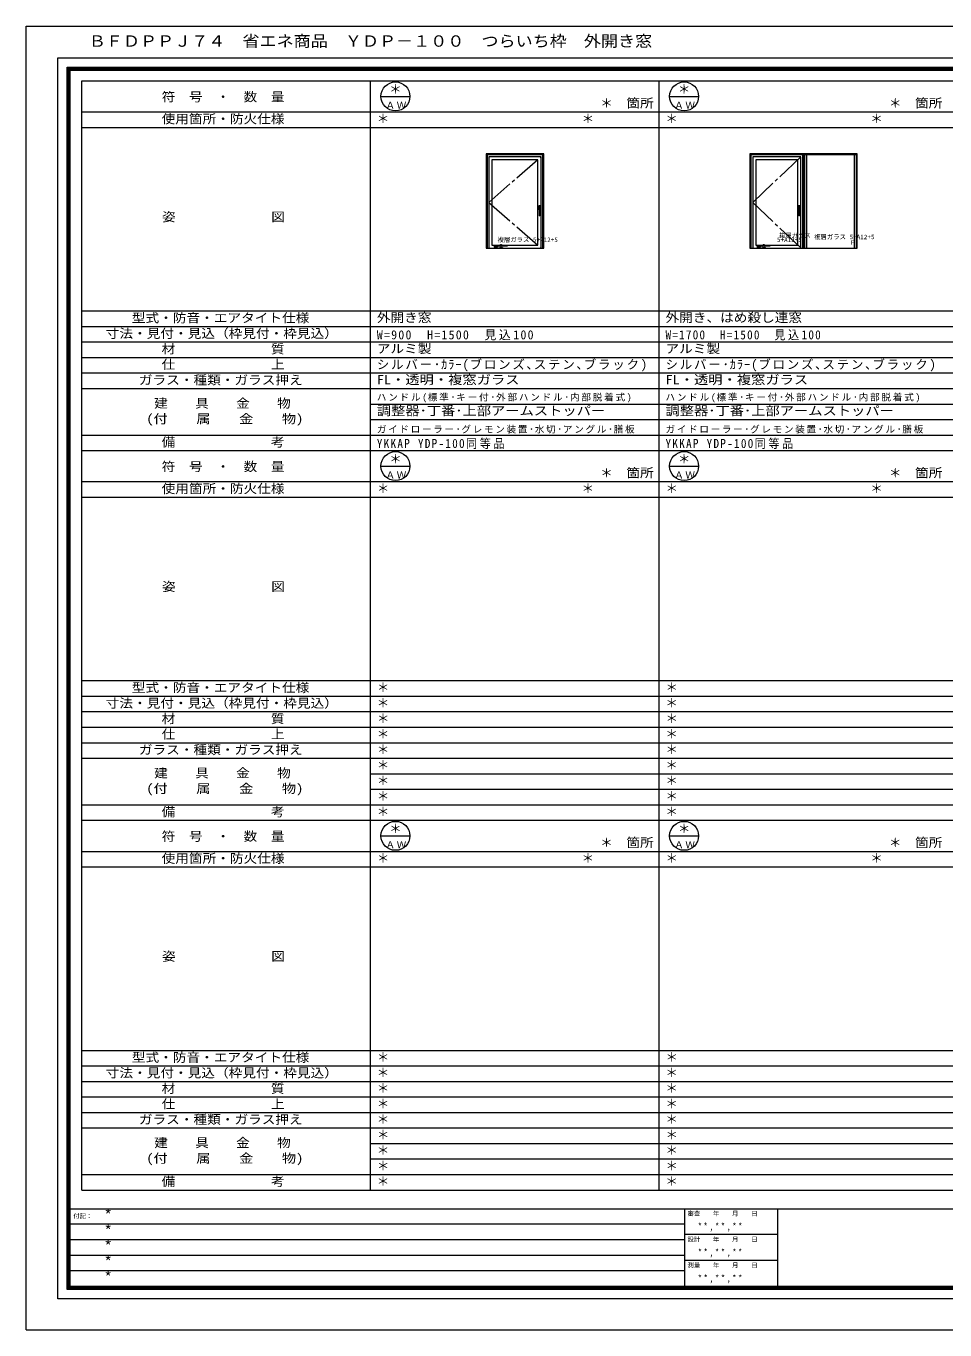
# Model space of a CAD drawing. Units: millimetres, scale not verified. Extents: x -14850 to 14850, y -10500 to 10500.
# Drawn here: x -14850 to -49, y -10500 to 10500 of the extents above; entities that cross this region are included whole.
import ezdxf
from ezdxf.enums import TextEntityAlignment as Align

# ---------------------------------------------------------------- set-up
doc = ezdxf.new("R2010")
doc.units = ezdxf.units.MM
doc.header["$LTSCALE"] = 50
doc.linetypes.add('CHAIN2', pattern=[12, 9, -1, 1, -1])
doc.layers.add('0-0_0', color=7, linetype='Continuous')
for name, color, linetype, lineweight in [('0-1_USER1', 7, 'Continuous', 9), ('0-2_YKK_ZWAK', 4, 'Continuous', 9), ('0-3_YKK_11', 3, 'Continuous', 9)]:
    doc.layers.add(name, color=color, linetype=linetype, lineweight=lineweight)
doc.styles.add('ＭＳ ゴシック', font='')
doc.styles.get('ＭＳ ゴシック').set_extended_font_data('MS Gothic')

msp = doc.modelspace()

# ---------------------------------------------------------------- linework, layer by layer
at = {"layer": '0-1_USER1'}
for p, q in [((-14850, 10500), (14850, 10500)), ((-14850, -10500), (-14850, 10500)), ((-14340.23, 9987.41), (14340.79, 9987.41)), ((-14340.23, -9999.25), (-14340.23, 9987.41)), ((-14190.23, 9837.97), (14190.23, 9837.97)), ((-14190.23, -9849.81), (-14190.23, 9837.97)), ((-14177.82, 9825.57), (14177.82, 9825.57)), ((-14177.82, -9837.41), (-14177.82, 9825.57)), ((-14164.85, 9812.59), (14165.42, 9812.59)), ((-14164.85, -9825), (-14164.85, 9812.59)), ((-14152.44, 9799.62), (14152.45, 9799.62)), ((-14152.44, -9812.03), (-14152.44, 9799.62)), ((-14140.04, 9787.22), (14140.04, 9787.22)), ((-14140.04, -9799.06), (-14140.04, 9787.22)), ((-13949.96, 9617.94), (13950.04, 9617.94)), ((-13949.96, -8247.06), (-13949.96, 9617.94)), ((-9299.96, -8247.06), (-9299.96, 9617.94)), ((-4649.96, -8247.06), (-4649.96, 9617.94)), ((-9133.29, 9367.94), (-8666.63, 9367.94)), ((-4483.29, 9367.94), (-4016.63, 9367.94)), ((-13949.96, 9117.94), (13950.04, 9117.94)), ((-13949.96, 8867.94), (13950.04, 8867.94)), ((-13949.96, 5912.94), (13950.04, 5912.94)), ((-13949.96, 5662.94), (13950.04, 5662.94)), ((-13949.96, 5412.94), (13950.04, 5412.94)), ((-13949.96, 5162.94), (13950.04, 5162.94)), ((-13949.96, 4912.94), (13950.04, 4912.94)), ((-13949.96, 4662.94), (13950.04, 4662.94)), ((-9299.96, 4412.94), (13950.04, 4412.94)), ((-9299.96, 4162.94), (13950.04, 4162.94)), ((-13949.96, 3912.94), (13950.04, 3912.94)), ((-13949.96, 3662.94), (13950.04, 3662.94)), ((-9133.29, 3412.94), (-8666.63, 3412.94)), ((-4483.29, 3412.94), (-4016.63, 3412.94)), ((-13949.96, 3162.94), (13950.04, 3162.94)), ((-13949.96, 2912.94), (13950.04, 2912.94)), ((-13949.96, -42.06), (13950.04, -42.06)), ((-13949.96, -292.06), (13950.04, -292.06)), ((-13949.96, -542.06), (13950.04, -542.06)), ((-13949.96, -792.06), (13950.04, -792.06)), ((-13949.96, -1042.06), (13950.04, -1042.06)), ((-13949.96, -1292.06), (13950.04, -1292.06)), ((-9299.96, -1542.06), (13950.04, -1542.06)), ((-9299.96, -1792.06), (13950.04, -1792.06)), ((-13949.96, -2042.06), (13950.04, -2042.06)), ((-13949.96, -2292.06), (13950.04, -2292.06)), ((-9133.29, -2542.06), (-8666.63, -2542.06)), ((-4483.29, -2542.06), (-4016.63, -2542.06)), ((-13949.96, -2792.06), (13950.04, -2792.06)), ((-13949.96, -3042.06), (13950.04, -3042.06)), ((-13949.96, -5997.06), (13950.04, -5997.06)), ((-13949.96, -6247.06), (13950.04, -6247.06)), ((-13949.96, -6497.06), (13950.04, -6497.06)), ((-13949.96, -6747.06), (13950.04, -6747.06)), ((-13949.96, -6997.06), (13950.04, -6997.06)), ((-13949.96, -7247.06), (13950.04, -7247.06)), ((-9299.96, -7497.06), (13950.04, -7497.06)), ((-9299.96, -7747.06), (13950.04, -7747.06)), ((-13949.96, -7997.06), (13950.04, -7997.06)), ((-13949.96, -8247.06), (13950.04, -8247.06)), ((-14190.23, -8550.56), (14190.23, -8550.56)), ((-4245.68, -8550.56), (-4245.68, -9849.81)), ((-2746.8, -8550.56), (-2746.8, -9849.81)), ((-4245.68, -8798.68), (-14190.23, -8798.68)), ((-2746.8, -8965.6), (-4245.68, -8965.6)), ((-4245.68, -9049.62), (-14190.23, -9049.62)), ((-4245.68, -9299.44), (-14190.23, -9299.44)), ((-2746.8, -9382.33), (-4245.68, -9382.33)), ((-4245.68, -9549.25), (-14190.23, -9549.25)), ((14190.23, -9849.81), (-14190.23, -9849.81)), ((14177.82, -9837.41), (-14177.82, -9837.41)), ((14165.42, -9825), (-14164.85, -9825)), ((14152.45, -9812.03), (-14152.44, -9812.03)), ((14140.04, -9799.06), (-14140.04, -9799.06)), ((14340.79, -9999.25), (-14340.23, -9999.25)), ((-14850, -10500), (14850, -10500))]:
    msp.add_line(p, q, dxfattribs=at)
for centre in [(-8899.96, 9367.94), (-4249.96, 9367.94), (-8899.96, 3412.94), (-4249.96, 3412.94), (-8899.96, -2542.06), (-4249.96, -2542.06)]:
    msp.add_circle(centre, 233.33, dxfattribs=at)
at = {"layer": '0-2_YKK_ZWAK'}
for p, q in [((-6509.96, 8440.44), (-7439.96, 8440.44)), ((-7439.96, 8440.44), (-7439.96, 6925.44)), ((-6524.96, 8425.44), (-7424.96, 8425.44)), ((-7424.96, 8425.44), (-7424.96, 6925.44)), ((-6524.96, 6925.44), (-6524.96, 8425.44)), ((-6509.96, 6925.44), (-6509.96, 8440.44)), ((-1459.96, 8440.44), (-3189.96, 8440.44)), ((-3189.96, 8440.44), (-3189.96, 6925.44)), ((-3174.96, 8425.44), (-3174.96, 6925.44)), ((-2339.96, 8425.44), (-3174.96, 8425.44)), ((-2309.96, 8425.44), (-2339.96, 8425.44)), ((-2339.96, 6925.44), (-2339.96, 8425.44)), ((-2339.96, 8425.44), (-2339.96, 6925.44)), ((-1474.96, 8425.44), (-2309.96, 8425.44)), ((-2279.96, 8425.44), (-2279.96, 6925.44)), ((-1504.96, 8425.44), (-2279.96, 8425.44)), ((-1504.96, 6925.44), (-1504.96, 8425.44)), ((-1474.96, 6925.44), (-1474.96, 8425.44)), ((-1459.96, 6925.44), (-1459.96, 8440.44)), ((-6554.96, 8395.44), (-7394.96, 8395.44)), ((-7394.96, 8395.44), (-7394.96, 6925.44)), ((-6604.96, 8345.44), (-7344.96, 8345.44)), ((-7344.96, 8345.44), (-7344.96, 6970.44)), ((-6604.96, 6970.44), (-6604.96, 8345.44)), ((-6554.96, 6925.44), (-6554.96, 8395.44)), ((-3144.96, 8395.44), (-3144.96, 6925.44)), ((-2369.96, 8395.44), (-3144.96, 8395.44)), ((-3094.96, 8345.44), (-3094.96, 6970.44)), ((-2419.96, 8345.44), (-3094.96, 8345.44)), ((-2419.96, 6970.44), (-2419.96, 8345.44)), ((-2369.96, 6925.44), (-2369.96, 8395.44)), ((-7344.96, 6970.44), (-6604.96, 6970.44)), ((-3094.96, 6970.44), (-2419.96, 6970.44)), ((-7439.96, 6925.44), (-6509.96, 6925.44)), ((-7424.96, 6925.44), (-6524.96, 6925.44)), ((-7394.96, 6925.44), (-6554.96, 6925.44)), ((-3189.96, 6925.44), (-1459.96, 6925.44)), ((-3174.96, 6925.44), (-2339.96, 6925.44)), ((-3144.96, 6925.44), (-2369.96, 6925.44)), ((-2339.96, 6925.44), (-2309.96, 6925.44)), ((-2309.96, 6925.44), (-1474.96, 6925.44)), ((-2279.96, 6925.44), (-1504.96, 6925.44))]:
    msp.add_line(p, q, dxfattribs=at)
at = {"layer": '0-2_YKK_ZWAK', "linetype": 'CHAIN2'}
for p, q in [((-7394.96, 7660.44), (-6554.96, 8395.44)), ((-3144.96, 7660.44), (-2369.96, 8395.44)), ((-7394.96, 7660.44), (-6554.96, 6925.44)), ((-3144.96, 7660.44), (-2369.96, 6925.44))]:
    msp.add_line(p, q, dxfattribs=at)
at = {"layer": '0-2_YKK_ZWAK'}
msp.add_lwpolyline([(-2309.96, 6925.44), (-2309.96, 8425.44), (-2309.96, 6925.44)], dxfattribs=at)
at = {"layer": '0-3_YKK_11'}
for p, q in [((-6589.96, 7605.44), (-6589.96, 7539.44)), ((-6569.96, 7605.44), (-6589.96, 7605.44)), ((-6569.96, 7585.44), (-6589.96, 7585.44)), ((-6589.96, 7585.44), (-6586.21, 7575.44)), ((-6589.21, 7565.44), (-6589.96, 7565.44)), ((-6586.21, 7575.44), (-6586.21, 7445.44)), ((-6586.21, 7575.44), (-6573.71, 7575.44)), ((-6569.96, 7585.44), (-6573.71, 7575.44)), ((-6573.71, 7575.44), (-6573.71, 7445.44)), ((-6569.96, 7565.44), (-6570.71, 7565.44)), ((-6569.96, 7539.44), (-6569.96, 7605.44)), ((-2384.96, 7605.44), (-2404.96, 7605.44)), ((-2404.96, 7605.44), (-2404.96, 7539.44)), ((-2384.96, 7585.44), (-2404.96, 7585.44)), ((-2404.96, 7585.44), (-2401.21, 7575.44)), ((-2404.21, 7565.44), (-2404.96, 7565.44)), ((-2401.21, 7575.44), (-2388.71, 7575.44)), ((-2401.21, 7575.44), (-2401.21, 7445.44)), ((-2384.96, 7585.44), (-2388.71, 7575.44)), ((-2388.71, 7575.44), (-2388.71, 7445.44)), ((-2384.96, 7565.44), (-2385.71, 7565.44)), ((-2384.96, 7539.44), (-2384.96, 7605.44)), ((-6589.96, 7539.44), (-6586.21, 7539.44)), ((-6573.71, 7445.44), (-6586.21, 7445.44)), ((-6573.71, 7539.44), (-6569.96, 7539.44)), ((-2404.96, 7539.44), (-2401.21, 7539.44)), ((-2388.71, 7445.44), (-2401.21, 7445.44)), ((-2388.71, 7539.44), (-2384.96, 7539.44)), ((-7307.96, 6957.94), (-7219.18, 6957.94)), ((-7307.96, 6957.94), (-7307.96, 6936.44)), ((-7307.96, 6936.44), (-7253.96, 6936.44)), ((-7290.96, 6967.94), (-7218.16, 6967.94)), ((-7290.96, 6967.94), (-7290.96, 6957.94)), ((-7253.96, 6957.94), (-7253.96, 6936.44)), ((-7217.21, 6977.14), (-7220.21, 6947.94)), ((-7220.21, 6947.94), (-7209.96, 6947.94)), ((-7217.21, 6977.14), (-7206.96, 6977.14)), ((-7214.96, 6940.94), (-7214.96, 6927.44)), ((-7214.96, 6940.94), (-7209.96, 6940.94)), ((-7209.96, 6947.94), (-7209.96, 6940.94)), ((-7206.96, 6983.14), (-7206.96, 6977.14)), ((-7206.96, 6983.14), (-7192.96, 6983.14)), ((-7192.96, 6983.14), (-7192.96, 6977.14)), ((-7192.96, 6977.14), (-7182.71, 6977.14)), ((-7189.96, 6947.94), (-7189.96, 6940.94)), ((-7189.96, 6947.94), (-7179.71, 6947.94)), ((-7189.96, 6940.94), (-7184.96, 6940.94)), ((-7184.96, 6940.94), (-7184.96, 6927.44)), ((-7182.71, 6977.14), (-7179.71, 6947.94)), ((-7180.74, 6957.94), (-7094.96, 6957.94)), ((-3074.96, 6957.94), (-3074.96, 6936.44)), ((-3074.96, 6957.94), (-2986.18, 6957.94)), ((-3074.96, 6936.44), (-3020.96, 6936.44)), ((-3057.96, 6967.94), (-3057.96, 6957.94)), ((-3057.96, 6967.94), (-2985.16, 6967.94)), ((-3020.96, 6957.94), (-3020.96, 6936.44)), ((-2984.21, 6977.14), (-2987.21, 6947.94)), ((-2987.21, 6947.94), (-2976.96, 6947.94)), ((-2984.21, 6977.14), (-2973.96, 6977.14)), ((-2981.96, 6940.94), (-2976.96, 6940.94)), ((-2981.96, 6940.94), (-2981.96, 6927.44)), ((-2976.96, 6947.94), (-2976.96, 6940.94)), ((-2973.96, 6983.14), (-2959.96, 6983.14)), ((-2973.96, 6983.14), (-2973.96, 6977.14)), ((-2959.96, 6983.14), (-2959.96, 6977.14)), ((-2959.96, 6977.14), (-2949.71, 6977.14)), ((-2956.96, 6947.94), (-2946.71, 6947.94)), ((-2956.96, 6947.94), (-2956.96, 6940.94)), ((-2956.96, 6940.94), (-2951.96, 6940.94)), ((-2951.96, 6940.94), (-2951.96, 6927.44)), ((-2949.71, 6977.14), (-2946.71, 6947.94)), ((-2948.77, 6967.94), (-2861.96, 6967.94)), ((-2947.74, 6957.94), (-2861.96, 6957.94)), ((-2861.96, 6967.94), (-2861.96, 6957.94)), ((-7232.46, 6927.44), (-7232.46, 6925.44)), ((-7232.46, 6927.44), (-7167.46, 6927.44)), ((-7232.46, 6925.44), (-7167.46, 6925.44)), ((-7167.46, 6927.44), (-7167.46, 6925.44)), ((-2999.46, 6927.44), (-2934.46, 6927.44)), ((-2999.46, 6927.44), (-2999.46, 6925.44)), ((-2999.46, 6925.44), (-2934.46, 6925.44)), ((-2934.46, 6927.44), (-2934.46, 6925.44))]:
    msp.add_line(p, q, dxfattribs=at)
msp.add_lwpolyline([(-7181.77, 6967.94), (-7094.96, 6967.94), (-7094.96, 6957.94)], dxfattribs=at)
for centre in [(-7300.96, 6942.44), (-7260.96, 6942.44), (-3067.96, 6942.44), (-3027.96, 6942.44)]:
    msp.add_circle(centre, 4, dxfattribs=at)
for centre, start, end in [((-6589.21, 7562.44), 0, 90), ((-6570.71, 7562.44), 90, 180), ((-2404.21, 7562.44), 0, 90), ((-2385.71, 7562.44), 90, 180)]:
    msp.add_arc(centre, 3, start, end, dxfattribs=at)

# ---------------------------------------------------------------- texts
at = {"layer": '0-0_0', "color": 3, "style": 'ＭＳ ゴシック', "width": 1.1}
msp.add_text('ＢＦＤＰＰＪ７４\u3000省エネ商品\u3000ＹＤＰ－１００\u3000つらいち枠\u3000外開き窓\u3000', height=183.3, dxfattribs=at).set_placement((-13840.23, 10112.41), align=Align.BOTTOM_LEFT)
at = {"layer": '0-0_0', "style": 'ＭＳ ゴシック'}
for p in [(-8999.96, 9367.94), (-4349.96, 9367.94), (-5599.96, 9142.94), (-949.96, 9142.94), (-9199.96, 8892.94), (-5899.96, 8892.94), (-4549.96, 8892.94), (-1249.96, 8892.94), (-8999.96, 3412.94), (-4349.96, 3412.94), (-5599.96, 3187.94), (-949.96, 3187.94), (-9199.96, 2937.94), (-5899.96, 2937.94), (-4549.96, 2937.94), (-1249.96, 2937.94), (-9199.96, -267.06), (-4549.96, -267.06), (-9199.96, -517.06), (-4549.96, -517.06), (-9199.96, -767.06), (-4549.96, -767.06), (-9199.96, -1017.06), (-4549.96, -1017.06), (-9199.96, -1267.06), (-4549.96, -1267.06), (-9199.96, -1517.06), (-4549.96, -1517.06), (-9199.96, -1767.06), (-4549.96, -1767.06), (-9199.96, -2017.06), (-4549.96, -2017.06), (-9199.96, -2267.06), (-4549.96, -2267.06), (-8999.96, -2542.06), (-8999.96, -2542.06), (-4349.96, -2542.06), (-5599.96, -2767.06), (-949.96, -2767.06), (-9199.96, -3017.06), (-5899.96, -3017.06), (-4549.96, -3017.06), (-1249.96, -3017.06), (-9199.96, -6222.06), (-4549.96, -6222.06), (-9199.96, -6472.06), (-4549.96, -6472.06), (-9199.96, -6722.06), (-4549.96, -6722.06), (-9199.96, -6972.06), (-4549.96, -6972.06), (-9199.96, -7222.06), (-4549.96, -7222.06), (-9199.96, -7472.06), (-4549.96, -7472.06), (-9199.96, -7722.06), (-4549.96, -7722.06), (-9199.96, -7972.06), (-4549.96, -7972.06), (-9199.96, -8222.06), (-4549.96, -8222.06)]:
    msp.add_text('＊', height=146.6, dxfattribs=at).set_placement(p, align=Align.BOTTOM_LEFT)
for s, width, p in [('外開き窓', 1.1, (-9199.96, 5687.94)), ('外開き、はめ殺し連窓', 1.1, (-4549.96, 5687.94)), ('アルミ製', 1.1, (-9199.96, 5187.94)), ('アルミ製', 1.1, (-4549.96, 5187.94)), ('FL・透明・複窓ガラス', 1.15, (-9199.96, 4687.94)), ('FL・透明・複窓ガラス', 1.15, (-4549.96, 4687.94)), ('調整器･丁番･上部アームストッパー', 1.15, (-9199.96, 4187.94)), ('調整器･丁番･上部アームストッパー', 1.15, (-4549.96, 4187.94))]:
    msp.add_text(s, height=146.6, dxfattribs=dict(at, width=width)).set_placement(p, align=Align.BOTTOM_LEFT)
at = {"layer": '0-0_0', "attachment_point": 7, "style": 'ＭＳ ゴシック'}
for s, insert, char_height in [('\\T1.22;\\W0.95;W=900\u3000H=1500\u3000見込100', (-9199.96, 5437.94), 146.6), ('\\T1.22;\\W0.9;W=1700\u3000H=1500\u3000見込100', (-4549.96, 5437.94), 146.6), ('\\T1.15;シルバー･ｶﾗｰ(ブロンズ､ステン､ブラック)', (-9199.96, 4937.94), 146.6), ('\\T1.15;シルバー･ｶﾗｰ(ブロンズ､ステン､ブラック)', (-4549.96, 4937.94), 146.6), ('\\T1.19;ハンドル(標準･キー付･外部ハンドル･内部脱着式)', (-9199.96, 4437.94), 110), ('\\T1.19;ハンドル(標準･キー付･外部ハンドル･内部脱着式)', (-4549.96, 4437.94), 110), ('\\T1.18;ガイドローラー･グレモン装置･水切･アングル･膳板', (-9199.96, 3937.94), 110), ('\\T1.18;ガイドローラー･グレモン装置･水切･アングル･膳板', (-4549.96, 3937.94), 110), ('\\T1.23;\\W0.9;YKKAP\\~YDP-100同等品', (-9199.96, 3687.94), 146.6), ('\\T1.23;\\W0.9;YKKAP\\~YDP-100同等品', (-4549.96, 3687.94), 146.6)]:
    msp.add_mtext(s, dxfattribs=dict(at, insert=insert, char_height=char_height))
at = {"layer": '0-1_USER1', "style": 'ＭＳ ゴシック'}
for s, width, p in [('符\u3000号\u3000・\u3000数\u3000量', 1.1, (-12666.33, 9242.94)), ('箇所', 1.1, (-5179.96, 9142.94)), ('箇所', 1.1, (-529.96, 9142.94)), ('使用箇所・防火仕様', 1.1, (-12666.33, 8887.94)), ('姿\u3000\u3000\u3000\u3000\u3000\u3000\u3000図', 1.1, (-12659.66, 7310.44)), ('型式・防音・エアタイト仕様', 1.1, (-13146.33, 5682.94)), ('寸法・見付・見込（枠見付・枠見込）', 1.1, (-13566.33, 5432.94)), ('材\u3000\u3000\u3000\u3000\u3000\u3000\u3000質', 1.1, (-12666.33, 5182.94)), ('仕\u3000\u3000\u3000\u3000\u3000\u3000\u3000上', 1.1, (-12666.33, 4932.94)), ('ガラス・種類・ガラス押え', 1.1, (-13033, 4682.94)), ('建\u3000\u3000具\u3000\u3000金\u3000\u3000物', 1.1, (-12786.33, 4307.94)), ('(付\u3000\u3000属\u3000\u3000金\u3000\u3000物)', 1.15, (-12913, 4057.94)), ('備\u3000\u3000\u3000\u3000\u3000\u3000\u3000考', 1.1, (-12666.33, 3682.94)), ('符\u3000号\u3000・\u3000数\u3000量', 1.1, (-12666.33, 3287.94)), ('箇所', 1.1, (-5179.96, 3187.94)), ('箇所', 1.1, (-529.96, 3187.94)), ('使用箇所・防火仕様', 1.1, (-12666.33, 2932.94)), ('姿\u3000\u3000\u3000\u3000\u3000\u3000\u3000図', 1.1, (-12659.66, 1355.44)), ('型式・防音・エアタイト仕様', 1.1, (-13146.33, -272.06)), ('寸法・見付・見込（枠見付・枠見込）', 1.1, (-13566.33, -522.06)), ('材\u3000\u3000\u3000\u3000\u3000\u3000\u3000質', 1.1, (-12666.33, -772.06)), ('仕\u3000\u3000\u3000\u3000\u3000\u3000\u3000上', 1.1, (-12666.33, -1022.06)), ('ガラス・種類・ガラス押え', 1.1, (-13033, -1272.06)), ('建\u3000\u3000具\u3000\u3000金\u3000\u3000物', 1.1, (-12786.33, -1647.06)), ('(付\u3000\u3000属\u3000\u3000金\u3000\u3000物)', 1.15, (-12913, -1897.06)), ('備\u3000\u3000\u3000\u3000\u3000\u3000\u3000考', 1.1, (-12666.33, -2272.06)), ('符\u3000号\u3000・\u3000数\u3000量', 1.1, (-12666.33, -2667.06)), ('箇所', 1.1, (-5179.96, -2767.06)), ('箇所', 1.1, (-529.96, -2767.06)), ('使用箇所・防火仕様', 1.1, (-12666.33, -3022.06)), ('姿\u3000\u3000\u3000\u3000\u3000\u3000\u3000図', 1.1, (-12659.66, -4599.56)), ('型式・防音・エアタイト仕様', 1.1, (-13146.33, -6227.06)), ('寸法・見付・見込（枠見付・枠見込）', 1.1, (-13566.33, -6477.06)), ('材\u3000\u3000\u3000\u3000\u3000\u3000\u3000質', 1.1, (-12666.33, -6727.06)), ('仕\u3000\u3000\u3000\u3000\u3000\u3000\u3000上', 1.1, (-12666.33, -6977.06)), ('ガラス・種類・ガラス押え', 1.1, (-13033, -7227.06)), ('建\u3000\u3000具\u3000\u3000金\u3000\u3000物', 1.1, (-12786.33, -7602.06)), ('(付\u3000\u3000属\u3000\u3000金\u3000\u3000物)', 1.15, (-12913, -7852.06)), ('備\u3000\u3000\u3000\u3000\u3000\u3000\u3000考', 1.1, (-12666.33, -8227.06))]:
    msp.add_text(s, height=146.6, dxfattribs=dict(at, width=width)).set_placement(p, align=Align.BOTTOM_LEFT)
at = {"layer": '0-1_USER1', "color": 3, "style": 'ＭＳ ゴシック'}
for p in [(-13590.04, -8798.68), (-13590.04, -9049.62), (-13590.04, -9299.62), (-13590.04, -9550.38), (-13590.04, -9800.38)]:
    msp.add_text('*', height=183.3, dxfattribs=at).set_placement(p, align=Align.BOTTOM_LEFT)
at = {"layer": '0-1_USER1', "color": 4, "style": 'ＭＳ ゴシック'}
for s, p in [('審査\u3000\u3000年\u3000\u3000月\u3000\u3000日', (-4195.68, -8683.68)), ('付記：', (-14090.04, -8723.68)), ('設計\u3000\u3000年\u3000\u3000月\u3000\u3000日', (-4195.68, -9098.72)), ('測量\u3000\u3000年\u3000\u3000月\u3000\u3000日', (-4195.68, -9515.45))]:
    msp.add_text(s, height=73.31, dxfattribs=at).set_placement(p, align=Align.BOTTOM_LEFT)
at = {"layer": '0-1_USER1', "char_height": 110, "attachment_point": 7, "style": 'ＭＳ ゴシック'}
for s, insert in [('\\T1.17;ＡＷ', (-9059.96, 9167.94)), ('\\T1.17;ＡＷ', (-4409.96, 9167.94)), ('\\T1.17;ＡＷ', (-9059.96, 3212.94)), ('\\T1.17;ＡＷ', (-4409.96, 3212.94)), ('\\T1.17;ＡＷ', (-9059.96, -2742.06)), ('\\T1.17;ＡＷ', (-4409.96, -2742.06)), ('\\T1.39;\\W0.85;**,**,**', (-4029.7, -8916.54)), ('\\T1.39;\\W0.85;**,**,**', (-4029.7, -9333.27)), ('\\T1.39;\\W0.85;**,**,**', (-4029.7, -9750))]:
    msp.add_mtext(s, dxfattribs=dict(at, insert=insert))
at = {"layer": '0-2_YKK_ZWAK', "style": 'ＭＳ ゴシック'}
for s, p in [('複層ガラス', (-2721.96, 7070.44)), ('複層ガラス 5+A12+5', (-2155.76, 7045.44)), ('複層ガラス 5+A12+5', (-7255.76, 7000.44)), ('5+A12+5', (-2753.96, 7000.44)), ('F', (-1566.96, 6955.44))]:
    msp.add_text(s, height=73.31, dxfattribs=at).set_placement(p, align=Align.BOTTOM_LEFT)

doc.saveas('drawing.dxf')
